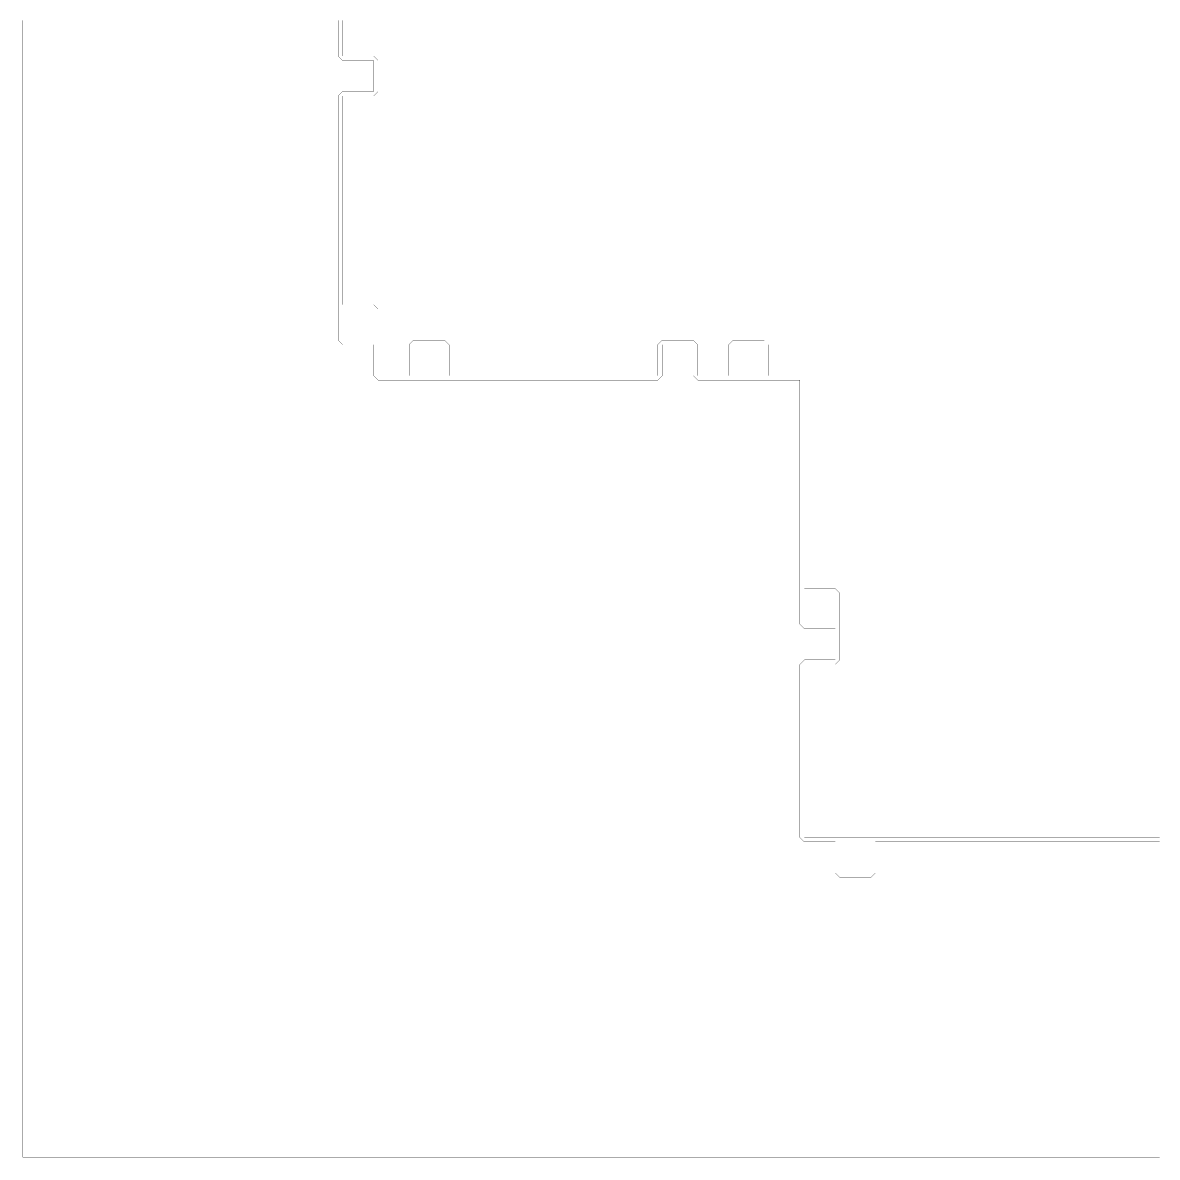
# Model space of a CAD drawing. Header units: metres. Extents: x 0 to 4990, y -4990 to 0.
# Drawn here: x 0 to 2495, y -4990 to -2495 of the extents above; entities that cross this region are included whole.
import ezdxf

# ---------------------------------------------------------------- set-up
doc = ezdxf.new("R2010")
doc.units = ezdxf.units.M
doc.layers.add('conductor', color=1, linetype='Continuous')
doc.layers.add('substrate', color=5, linetype='Continuous')

msp = doc.modelspace()

# ---------------------------------------------------------------- linework, layer by layer
at = {"layer": 'conductor', "const_width": 0.5}
msp.add_lwpolyline([(703.125, -2490.234375), (703.125, -2500), (703.125, -2509.765625), (703.125, -2519.53125), (703.125, -2529.296875), (703.125, -2539.0625), (703.125, -2548.828125), (703.125, -2558.59375), (703.125, -2568.359375), (712.890625, -2568.359375), (722.65625, -2568.359375), (732.421875, -2568.359375), (742.1875, -2568.359375), (751.953125, -2568.359375), (761.71875, -2568.359375), (771.484375, -2568.359375), (781.25, -2578.125), (781.25, -2587.890625), (781.25, -2597.65625), (781.25, -2607.421875), (781.25, -2617.1875), (781.25, -2626.953125), (781.25, -2636.71875), (781.25, -2646.484375), (771.484375, -2656.25), (761.71875, -2656.25), (751.953125, -2656.25), (742.1875, -2656.25), (732.421875, -2656.25), (722.65625, -2656.25), (712.890625, -2656.25), (703.125, -2656.25), (703.125, -2666.015625), (703.125, -2675.78125), (703.125, -2685.546875), (703.125, -2695.3125), (703.125, -2705.078125), (703.125, -2714.84375), (703.125, -2724.609375), (703.125, -2734.375), (703.125, -2744.140625), (703.125, -2753.90625), (703.125, -2763.671875), (703.125, -2773.4375), (703.125, -2783.203125), (703.125, -2792.96875), (703.125, -2802.734375), (703.125, -2812.5), (703.125, -2822.265625), (703.125, -2832.03125), (703.125, -2841.796875), (703.125, -2851.5625), (703.125, -2861.328125), (703.125, -2871.09375), (703.125, -2880.859375), (703.125, -2890.625), (703.125, -2900.390625), (703.125, -2910.15625), (703.125, -2919.921875), (703.125, -2929.6875), (703.125, -2939.453125), (703.125, -2949.21875), (703.125, -2958.984375), (703.125, -2968.75), (703.125, -2978.515625), (703.125, -2988.28125), (703.125, -2998.046875), (703.125, -3007.8125), (703.125, -3017.578125), (703.125, -3027.34375), (703.125, -3037.109375), (703.125, -3046.875), (703.125, -3056.640625), (703.125, -3066.40625), (703.125, -3076.171875), (703.125, -3085.9375), (703.125, -3095.703125), (703.125, -3105.46875), (703.125, -3115.234375), (712.890625, -3115.234375), (722.65625, -3115.234375), (732.421875, -3115.234375), (742.1875, -3115.234375), (751.953125, -3115.234375), (761.71875, -3115.234375), (771.484375, -3115.234375), (781.25, -3125), (781.25, -3134.765625), (781.25, -3144.53125), (781.25, -3154.296875), (781.25, -3164.0625), (781.25, -3173.828125), (781.25, -3183.59375), (781.25, -3193.359375), (781.25, -3203.125), (781.25, -3212.890625), (781.25, -3222.65625), (781.25, -3232.421875), (781.25, -3242.1875), (781.25, -3251.953125), (781.25, -3261.71875), (781.25, -3271.484375), (791.015625, -3271.484375), (800.78125, -3271.484375), (810.546875, -3271.484375), (820.3125, -3271.484375), (830.078125, -3271.484375), (839.84375, -3271.484375), (849.609375, -3271.484375), (849.609375, -3261.71875), (849.609375, -3251.953125), (849.609375, -3242.1875), (849.609375, -3232.421875), (849.609375, -3222.65625), (849.609375, -3212.890625), (849.609375, -3203.125), (859.375, -3193.359375), (869.140625, -3193.359375), (878.90625, -3193.359375), (888.671875, -3193.359375), (898.4375, -3193.359375), (908.203125, -3193.359375), (917.96875, -3193.359375), (927.734375, -3193.359375), (937.5, -3203.125), (937.5, -3212.890625), (937.5, -3222.65625), (937.5, -3232.421875), (937.5, -3242.1875), (937.5, -3251.953125), (937.5, -3261.71875), (937.5, -3271.484375), (947.265625, -3271.484375), (957.03125, -3271.484375), (966.796875, -3271.484375), (976.5625, -3271.484375), (986.328125, -3271.484375), (996.09375, -3271.484375), (1005.859375, -3271.484375), (1015.625, -3271.484375), (1025.390625, -3271.484375), (1035.15625, -3271.484375), (1044.921875, -3271.484375), (1054.6875, -3271.484375), (1064.453125, -3271.484375), (1074.21875, -3271.484375), (1083.984375, -3271.484375), (1093.75, -3271.484375), (1103.515625, -3271.484375), (1113.28125, -3271.484375), (1123.046875, -3271.484375), (1132.8125, -3271.484375), (1142.578125, -3271.484375), (1152.34375, -3271.484375), (1162.109375, -3271.484375), (1171.875, -3271.484375), (1181.640625, -3271.484375), (1191.40625, -3271.484375), (1201.171875, -3271.484375), (1210.9375, -3271.484375), (1220.703125, -3271.484375), (1230.46875, -3271.484375), (1240.234375, -3271.484375), (1250, -3271.484375), (1259.765625, -3271.484375), (1269.53125, -3271.484375), (1279.296875, -3271.484375), (1289.0625, -3271.484375), (1298.828125, -3271.484375), (1308.59375, -3271.484375), (1318.359375, -3271.484375), (1328.125, -3271.484375), (1337.890625, -3271.484375), (1347.65625, -3271.484375), (1357.421875, -3271.484375), (1367.1875, -3271.484375), (1376.953125, -3271.484375), (1386.71875, -3271.484375), (1396.484375, -3271.484375), (1396.484375, -3261.71875), (1396.484375, -3251.953125), (1396.484375, -3242.1875), (1396.484375, -3232.421875), (1396.484375, -3222.65625), (1396.484375, -3212.890625), (1396.484375, -3203.125), (1406.25, -3193.359375), (1416.015625, -3193.359375), (1425.78125, -3193.359375), (1435.546875, -3193.359375), (1445.3125, -3193.359375), (1455.078125, -3193.359375), (1464.84375, -3193.359375), (1474.609375, -3193.359375), (1484.375, -3203.125), (1484.375, -3212.890625), (1484.375, -3222.65625), (1484.375, -3232.421875), (1484.375, -3242.1875), (1484.375, -3251.953125), (1484.375, -3261.71875), (1484.375, -3271.484375), (1494.140625, -3271.484375), (1503.90625, -3271.484375), (1513.671875, -3271.484375), (1523.4375, -3271.484375), (1533.203125, -3271.484375), (1542.96875, -3271.484375), (1552.734375, -3271.484375), (1552.734375, -3261.71875), (1552.734375, -3251.953125), (1552.734375, -3242.1875), (1552.734375, -3232.421875), (1552.734375, -3222.65625), (1552.734375, -3212.890625), (1552.734375, -3203.125), (1562.5, -3193.359375), (1572.265625, -3193.359375), (1582.03125, -3193.359375), (1591.796875, -3193.359375), (1601.5625, -3193.359375), (1611.328125, -3193.359375), (1621.09375, -3193.359375), (1630.859375, -3193.359375), (1640.625, -3203.125), (1640.625, -3212.890625), (1640.625, -3222.65625), (1640.625, -3232.421875), (1640.625, -3242.1875), (1640.625, -3251.953125), (1640.625, -3261.71875), (1640.625, -3271.484375), (1650.390625, -3271.484375), (1660.15625, -3271.484375), (1669.921875, -3271.484375), (1679.6875, -3271.484375), (1689.453125, -3271.484375), (1699.21875, -3271.484375), (1708.984375, -3271.484375), (1718.75, -3281.25), (1718.75, -3291.015625), (1718.75, -3300.78125), (1718.75, -3310.546875), (1718.75, -3320.3125), (1718.75, -3330.078125), (1718.75, -3339.84375), (1718.75, -3349.609375), (1718.75, -3359.375), (1718.75, -3369.140625), (1718.75, -3378.90625), (1718.75, -3388.671875), (1718.75, -3398.4375), (1718.75, -3408.203125), (1718.75, -3417.96875), (1718.75, -3427.734375), (1718.75, -3437.5), (1718.75, -3447.265625), (1718.75, -3457.03125), (1718.75, -3466.796875), (1718.75, -3476.5625), (1718.75, -3486.328125), (1718.75, -3496.09375), (1718.75, -3505.859375), (1718.75, -3515.625), (1718.75, -3525.390625), (1718.75, -3535.15625), (1718.75, -3544.921875), (1718.75, -3554.6875), (1718.75, -3564.453125), (1718.75, -3574.21875), (1718.75, -3583.984375), (1718.75, -3593.75), (1718.75, -3603.515625), (1718.75, -3613.28125), (1718.75, -3623.046875), (1718.75, -3632.8125), (1718.75, -3642.578125), (1718.75, -3652.34375), (1718.75, -3662.109375), (1718.75, -3671.875), (1718.75, -3681.640625), (1718.75, -3691.40625), (1718.75, -3701.171875), (1718.75, -3710.9375), (1718.75, -3720.703125), (1718.75, -3730.46875), (1718.75, -3740.234375), (1728.515625, -3740.234375), (1738.28125, -3740.234375), (1748.046875, -3740.234375), (1757.8125, -3740.234375), (1767.578125, -3740.234375), (1777.34375, -3740.234375), (1787.109375, -3740.234375), (1796.875, -3750), (1796.875, -3759.765625), (1796.875, -3769.53125), (1796.875, -3779.296875), (1796.875, -3789.0625), (1796.875, -3798.828125), (1796.875, -3808.59375), (1796.875, -3818.359375), (1796.875, -3828.125), (1796.875, -3837.890625), (1796.875, -3847.65625), (1796.875, -3857.421875), (1796.875, -3867.1875), (1796.875, -3876.953125), (1796.875, -3886.71875), (1796.875, -3896.484375), (1787.109375, -3906.25), (1777.34375, -3906.25), (1767.578125, -3906.25), (1757.8125, -3906.25), (1748.046875, -3906.25), (1738.28125, -3906.25), (1728.515625, -3906.25), (1718.75, -3906.25), (1718.75, -3916.015625), (1718.75, -3925.78125), (1718.75, -3935.546875), (1718.75, -3945.3125), (1718.75, -3955.078125), (1718.75, -3964.84375), (1718.75, -3974.609375), (1718.75, -3984.375), (1718.75, -3994.140625), (1718.75, -4003.90625), (1718.75, -4013.671875), (1718.75, -4023.4375), (1718.75, -4033.203125), (1718.75, -4042.96875), (1718.75, -4052.734375), (1718.75, -4062.5), (1718.75, -4072.265625), (1718.75, -4082.03125), (1718.75, -4091.796875), (1718.75, -4101.5625), (1718.75, -4111.328125), (1718.75, -4121.09375), (1718.75, -4130.859375), (1718.75, -4140.625), (1718.75, -4150.390625), (1718.75, -4160.15625), (1718.75, -4169.921875), (1718.75, -4179.6875), (1718.75, -4189.453125), (1718.75, -4199.21875), (1718.75, -4208.984375), (1718.75, -4218.75), (1718.75, -4228.515625), (1718.75, -4238.28125), (1718.75, -4248.046875), (1718.75, -4257.8125), (1718.75, -4267.578125), (1718.75, -4277.34375), (1718.75, -4287.109375), (1728.515625, -4287.109375), (1738.28125, -4287.109375), (1748.046875, -4287.109375), (1757.8125, -4287.109375), (1767.578125, -4287.109375), (1777.34375, -4287.109375), (1787.109375, -4287.109375), (1796.875, -4287.109375), (1806.640625, -4287.109375), (1816.40625, -4287.109375), (1826.171875, -4287.109375), (1835.9375, -4287.109375), (1845.703125, -4287.109375), (1855.46875, -4287.109375), (1865.234375, -4287.109375), (1875, -4287.109375), (1884.765625, -4287.109375), (1894.53125, -4287.109375), (1904.296875, -4287.109375), (1914.0625, -4287.109375), (1923.828125, -4287.109375), (1933.59375, -4287.109375), (1943.359375, -4287.109375), (1953.125, -4287.109375), (1962.890625, -4287.109375), (1972.65625, -4287.109375), (1982.421875, -4287.109375), (1992.1875, -4287.109375), (2001.953125, -4287.109375), (2011.71875, -4287.109375), (2021.484375, -4287.109375), (2031.25, -4287.109375), (2041.015625, -4287.109375), (2050.78125, -4287.109375), (2060.546875, -4287.109375), (2070.3125, -4287.109375), (2080.078125, -4287.109375), (2089.84375, -4287.109375), (2099.609375, -4287.109375), (2109.375, -4287.109375), (2119.140625, -4287.109375), (2128.90625, -4287.109375), (2138.671875, -4287.109375), (2148.4375, -4287.109375), (2158.203125, -4287.109375), (2167.96875, -4287.109375), (2177.734375, -4287.109375), (2187.5, -4287.109375), (2197.265625, -4287.109375), (2207.03125, -4287.109375), (2216.796875, -4287.109375), (2226.5625, -4287.109375), (2236.328125, -4287.109375), (2246.09375, -4287.109375), (2255.859375, -4287.109375), (2265.625, -4287.109375), (2275.390625, -4287.109375), (2285.15625, -4287.109375), (2294.921875, -4287.109375), (2304.6875, -4287.109375), (2314.453125, -4287.109375), (2324.21875, -4287.109375), (2333.984375, -4287.109375), (2343.75, -4287.109375), (2353.515625, -4287.109375), (2363.28125, -4287.109375), (2373.046875, -4287.109375), (2382.8125, -4287.109375), (2392.578125, -4287.109375), (2402.34375, -4287.109375), (2412.109375, -4287.109375), (2421.875, -4287.109375), (2431.640625, -4287.109375), (2441.40625, -4287.109375), (2451.171875, -4287.109375), (2460.9375, -4287.109375), (2470.703125, -4287.109375), (2480.46875, -4287.109375), (2490.234375, -4287.109375), (2500, -4287.109375)], dxfattribs=at)
at = {"layer": 'substrate', "const_width": 0.5}
for points in [[(0, -2490.234375), (0, -2500), (0, -2509.765625), (0, -2519.53125), (0, -2529.296875), (0, -2539.0625), (0, -2548.828125), (0, -2558.59375), (0, -2568.359375), (0, -2578.125), (0, -2587.890625), (0, -2597.65625), (0, -2607.421875), (0, -2617.1875), (0, -2626.953125), (0, -2636.71875), (0, -2646.484375), (0, -2656.25), (0, -2666.015625), (0, -2675.78125), (0, -2685.546875), (0, -2695.3125), (0, -2705.078125), (0, -2714.84375), (0, -2724.609375), (0, -2734.375), (0, -2744.140625), (0, -2753.90625), (0, -2763.671875), (0, -2773.4375), (0, -2783.203125), (0, -2792.96875), (0, -2802.734375), (0, -2812.5), (0, -2822.265625), (0, -2832.03125), (0, -2841.796875), (0, -2851.5625), (0, -2861.328125), (0, -2871.09375), (0, -2880.859375), (0, -2890.625), (0, -2900.390625), (0, -2910.15625), (0, -2919.921875), (0, -2929.6875), (0, -2939.453125), (0, -2949.21875), (0, -2958.984375), (0, -2968.75), (0, -2978.515625), (0, -2988.28125), (0, -2998.046875), (0, -3007.8125), (0, -3017.578125), (0, -3027.34375), (0, -3037.109375), (0, -3046.875), (0, -3056.640625), (0, -3066.40625), (0, -3076.171875), (0, -3085.9375), (0, -3095.703125), (0, -3105.46875), (0, -3115.234375), (0, -3125), (0, -3134.765625), (0, -3144.53125), (0, -3154.296875), (0, -3164.0625), (0, -3173.828125), (0, -3183.59375), (0, -3193.359375), (0, -3203.125), (0, -3212.890625), (0, -3222.65625), (0, -3232.421875), (0, -3242.1875), (0, -3251.953125), (0, -3261.71875), (0, -3271.484375), (0, -3281.25), (0, -3291.015625), (0, -3300.78125), (0, -3310.546875), (0, -3320.3125), (0, -3330.078125), (0, -3339.84375), (0, -3349.609375), (0, -3359.375), (0, -3369.140625), (0, -3378.90625), (0, -3388.671875), (0, -3398.4375), (0, -3408.203125), (0, -3417.96875), (0, -3427.734375), (0, -3437.5), (0, -3447.265625), (0, -3457.03125), (0, -3466.796875), (0, -3476.5625), (0, -3486.328125), (0, -3496.09375), (0, -3505.859375), (0, -3515.625), (0, -3525.390625), (0, -3535.15625), (0, -3544.921875), (0, -3554.6875), (0, -3564.453125), (0, -3574.21875), (0, -3583.984375), (0, -3593.75), (0, -3603.515625), (0, -3613.28125), (0, -3623.046875), (0, -3632.8125), (0, -3642.578125), (0, -3652.34375), (0, -3662.109375), (0, -3671.875), (0, -3681.640625), (0, -3691.40625), (0, -3701.171875), (0, -3710.9375), (0, -3720.703125), (0, -3730.46875), (0, -3740.234375), (0, -3750), (0, -3759.765625), (0, -3769.53125), (0, -3779.296875), (0, -3789.0625), (0, -3798.828125), (0, -3808.59375), (0, -3818.359375), (0, -3828.125), (0, -3837.890625), (0, -3847.65625), (0, -3857.421875), (0, -3867.1875), (0, -3876.953125), (0, -3886.71875), (0, -3896.484375), (0, -3906.25), (0, -3916.015625), (0, -3925.78125), (0, -3935.546875), (0, -3945.3125), (0, -3955.078125), (0, -3964.84375), (0, -3974.609375), (0, -3984.375), (0, -3994.140625), (0, -4003.90625), (0, -4013.671875), (0, -4023.4375), (0, -4033.203125), (0, -4042.96875), (0, -4052.734375), (0, -4062.5), (0, -4072.265625), (0, -4082.03125), (0, -4091.796875), (0, -4101.5625), (0, -4111.328125), (0, -4121.09375), (0, -4130.859375), (0, -4140.625), (0, -4150.390625), (0, -4160.15625), (0, -4169.921875), (0, -4179.6875), (0, -4189.453125), (0, -4199.21875), (0, -4208.984375), (0, -4218.75), (0, -4228.515625), (0, -4238.28125), (0, -4248.046875), (0, -4257.8125), (0, -4267.578125), (0, -4277.34375), (0, -4287.109375), (0, -4296.875), (0, -4306.640625), (0, -4316.40625), (0, -4326.171875), (0, -4335.9375), (0, -4345.703125), (0, -4355.46875), (0, -4365.234375), (0, -4375), (0, -4384.765625), (0, -4394.53125), (0, -4404.296875), (0, -4414.0625), (0, -4423.828125), (0, -4433.59375), (0, -4443.359375), (0, -4453.125), (0, -4462.890625), (0, -4472.65625), (0, -4482.421875), (0, -4492.1875), (0, -4501.953125), (0, -4511.71875), (0, -4521.484375), (0, -4531.25), (0, -4541.015625), (0, -4550.78125), (0, -4560.546875), (0, -4570.3125), (0, -4580.078125), (0, -4589.84375), (0, -4599.609375), (0, -4609.375), (0, -4619.140625), (0, -4628.90625), (0, -4638.671875), (0, -4648.4375), (0, -4658.203125), (0, -4667.96875), (0, -4677.734375), (0, -4687.5), (0, -4697.265625), (0, -4707.03125), (0, -4716.796875), (0, -4726.5625), (0, -4736.328125), (0, -4746.09375), (0, -4755.859375), (0, -4765.625), (0, -4775.390625), (0, -4785.15625), (0, -4794.921875), (0, -4804.6875), (0, -4814.453125), (0, -4824.21875), (0, -4833.984375), (0, -4843.75), (0, -4853.515625), (0, -4863.28125), (0, -4873.046875), (0, -4882.8125), (0, -4892.578125), (0, -4902.34375), (0, -4912.109375), (0, -4921.875), (0, -4931.640625), (0, -4941.40625), (0, -4951.171875), (0, -4960.9375), (0, -4970.703125), (0, -4980.46875), (0, -4990.234375), (9.765625, -4990.234375), (19.53125, -4990.234375), (29.296875, -4990.234375), (39.0625, -4990.234375), (48.828125, -4990.234375), (58.59375, -4990.234375), (68.359375, -4990.234375), (78.125, -4990.234375), (87.890625, -4990.234375), (97.65625, -4990.234375), (107.421875, -4990.234375), (117.1875, -4990.234375), (126.953125, -4990.234375), (136.71875, -4990.234375), (146.484375, -4990.234375), (156.25, -4990.234375), (166.015625, -4990.234375), (175.78125, -4990.234375), (185.546875, -4990.234375), (195.3125, -4990.234375), (205.078125, -4990.234375), (214.84375, -4990.234375), (224.609375, -4990.234375), (234.375, -4990.234375), (244.140625, -4990.234375), (253.90625, -4990.234375), (263.671875, -4990.234375), (273.4375, -4990.234375), (283.203125, -4990.234375), (292.96875, -4990.234375), (302.734375, -4990.234375), (312.5, -4990.234375), (322.265625, -4990.234375), (332.03125, -4990.234375), (341.796875, -4990.234375), (351.5625, -4990.234375), (361.328125, -4990.234375), (371.09375, -4990.234375), (380.859375, -4990.234375), (390.625, -4990.234375), (400.390625, -4990.234375), (410.15625, -4990.234375), (419.921875, -4990.234375), (429.6875, -4990.234375), (439.453125, -4990.234375), (449.21875, -4990.234375), (458.984375, -4990.234375), (468.75, -4990.234375), (478.515625, -4990.234375), (488.28125, -4990.234375), (498.046875, -4990.234375), (507.8125, -4990.234375), (517.578125, -4990.234375), (527.34375, -4990.234375), (537.109375, -4990.234375), (546.875, -4990.234375), (556.640625, -4990.234375), (566.40625, -4990.234375), (576.171875, -4990.234375), (585.9375, -4990.234375), (595.703125, -4990.234375), (605.46875, -4990.234375), (615.234375, -4990.234375), (625, -4990.234375), (634.765625, -4990.234375), (644.53125, -4990.234375), (654.296875, -4990.234375), (664.0625, -4990.234375), (673.828125, -4990.234375), (683.59375, -4990.234375), (693.359375, -4990.234375), (703.125, -4990.234375), (712.890625, -4990.234375), (722.65625, -4990.234375), (732.421875, -4990.234375), (742.1875, -4990.234375), (751.953125, -4990.234375), (761.71875, -4990.234375), (771.484375, -4990.234375), (781.25, -4990.234375), (791.015625, -4990.234375), (800.78125, -4990.234375), (810.546875, -4990.234375), (820.3125, -4990.234375), (830.078125, -4990.234375), (839.84375, -4990.234375), (849.609375, -4990.234375), (859.375, -4990.234375), (869.140625, -4990.234375), (878.90625, -4990.234375), (888.671875, -4990.234375), (898.4375, -4990.234375), (908.203125, -4990.234375), (917.96875, -4990.234375), (927.734375, -4990.234375), (937.5, -4990.234375), (947.265625, -4990.234375), (957.03125, -4990.234375), (966.796875, -4990.234375), (976.5625, -4990.234375), (986.328125, -4990.234375), (996.09375, -4990.234375), (1005.859375, -4990.234375), (1015.625, -4990.234375), (1025.390625, -4990.234375), (1035.15625, -4990.234375), (1044.921875, -4990.234375), (1054.6875, -4990.234375), (1064.453125, -4990.234375), (1074.21875, -4990.234375), (1083.984375, -4990.234375), (1093.75, -4990.234375), (1103.515625, -4990.234375), (1113.28125, -4990.234375), (1123.046875, -4990.234375), (1132.8125, -4990.234375), (1142.578125, -4990.234375), (1152.34375, -4990.234375), (1162.109375, -4990.234375), (1171.875, -4990.234375), (1181.640625, -4990.234375), (1191.40625, -4990.234375), (1201.171875, -4990.234375), (1210.9375, -4990.234375), (1220.703125, -4990.234375), (1230.46875, -4990.234375), (1240.234375, -4990.234375), (1250, -4990.234375), (1259.765625, -4990.234375), (1269.53125, -4990.234375), (1279.296875, -4990.234375), (1289.0625, -4990.234375), (1298.828125, -4990.234375), (1308.59375, -4990.234375), (1318.359375, -4990.234375), (1328.125, -4990.234375), (1337.890625, -4990.234375), (1347.65625, -4990.234375), (1357.421875, -4990.234375), (1367.1875, -4990.234375), (1376.953125, -4990.234375), (1386.71875, -4990.234375), (1396.484375, -4990.234375), (1406.25, -4990.234375), (1416.015625, -4990.234375), (1425.78125, -4990.234375), (1435.546875, -4990.234375), (1445.3125, -4990.234375), (1455.078125, -4990.234375), (1464.84375, -4990.234375), (1474.609375, -4990.234375), (1484.375, -4990.234375), (1494.140625, -4990.234375), (1503.90625, -4990.234375), (1513.671875, -4990.234375), (1523.4375, -4990.234375), (1533.203125, -4990.234375), (1542.96875, -4990.234375), (1552.734375, -4990.234375), (1562.5, -4990.234375), (1572.265625, -4990.234375), (1582.03125, -4990.234375), (1591.796875, -4990.234375), (1601.5625, -4990.234375), (1611.328125, -4990.234375), (1621.09375, -4990.234375), (1630.859375, -4990.234375), (1640.625, -4990.234375), (1650.390625, -4990.234375), (1660.15625, -4990.234375), (1669.921875, -4990.234375), (1679.6875, -4990.234375), (1689.453125, -4990.234375), (1699.21875, -4990.234375), (1708.984375, -4990.234375), (1718.75, -4990.234375), (1728.515625, -4990.234375), (1738.28125, -4990.234375), (1748.046875, -4990.234375), (1757.8125, -4990.234375), (1767.578125, -4990.234375), (1777.34375, -4990.234375), (1787.109375, -4990.234375), (1796.875, -4990.234375), (1806.640625, -4990.234375), (1816.40625, -4990.234375), (1826.171875, -4990.234375), (1835.9375, -4990.234375), (1845.703125, -4990.234375), (1855.46875, -4990.234375), (1865.234375, -4990.234375), (1875, -4990.234375), (1884.765625, -4990.234375), (1894.53125, -4990.234375), (1904.296875, -4990.234375), (1914.0625, -4990.234375), (1923.828125, -4990.234375), (1933.59375, -4990.234375), (1943.359375, -4990.234375), (1953.125, -4990.234375), (1962.890625, -4990.234375), (1972.65625, -4990.234375), (1982.421875, -4990.234375), (1992.1875, -4990.234375), (2001.953125, -4990.234375), (2011.71875, -4990.234375), (2021.484375, -4990.234375), (2031.25, -4990.234375), (2041.015625, -4990.234375), (2050.78125, -4990.234375), (2060.546875, -4990.234375), (2070.3125, -4990.234375), (2080.078125, -4990.234375), (2089.84375, -4990.234375), (2099.609375, -4990.234375), (2109.375, -4990.234375), (2119.140625, -4990.234375), (2128.90625, -4990.234375), (2138.671875, -4990.234375), (2148.4375, -4990.234375), (2158.203125, -4990.234375), (2167.96875, -4990.234375), (2177.734375, -4990.234375), (2187.5, -4990.234375), (2197.265625, -4990.234375), (2207.03125, -4990.234375), (2216.796875, -4990.234375), (2226.5625, -4990.234375), (2236.328125, -4990.234375), (2246.09375, -4990.234375), (2255.859375, -4990.234375), (2265.625, -4990.234375), (2275.390625, -4990.234375), (2285.15625, -4990.234375), (2294.921875, -4990.234375), (2304.6875, -4990.234375), (2314.453125, -4990.234375), (2324.21875, -4990.234375), (2333.984375, -4990.234375), (2343.75, -4990.234375), (2353.515625, -4990.234375), (2363.28125, -4990.234375), (2373.046875, -4990.234375), (2382.8125, -4990.234375), (2392.578125, -4990.234375), (2402.34375, -4990.234375), (2412.109375, -4990.234375), (2421.875, -4990.234375), (2431.640625, -4990.234375), (2441.40625, -4990.234375), (2451.171875, -4990.234375), (2460.9375, -4990.234375), (2470.703125, -4990.234375), (2480.46875, -4990.234375), (2490.234375, -4990.234375), (2500, -4990.234375)], [(2500, -4296.875), (2490.234375, -4296.875), (2480.46875, -4296.875), (2470.703125, -4296.875), (2460.9375, -4296.875), (2451.171875, -4296.875), (2441.40625, -4296.875), (2431.640625, -4296.875), (2421.875, -4296.875), (2412.109375, -4296.875), (2402.34375, -4296.875), (2392.578125, -4296.875), (2382.8125, -4296.875), (2373.046875, -4296.875), (2363.28125, -4296.875), (2353.515625, -4296.875), (2343.75, -4296.875), (2333.984375, -4296.875), (2324.21875, -4296.875), (2314.453125, -4296.875), (2304.6875, -4296.875), (2294.921875, -4296.875), (2285.15625, -4296.875), (2275.390625, -4296.875), (2265.625, -4296.875), (2255.859375, -4296.875), (2246.09375, -4296.875), (2236.328125, -4296.875), (2226.5625, -4296.875), (2216.796875, -4296.875), (2207.03125, -4296.875), (2197.265625, -4296.875), (2187.5, -4296.875), (2177.734375, -4296.875), (2167.96875, -4296.875), (2158.203125, -4296.875), (2148.4375, -4296.875), (2138.671875, -4296.875), (2128.90625, -4296.875), (2119.140625, -4296.875), (2109.375, -4296.875), (2099.609375, -4296.875), (2089.84375, -4296.875), (2080.078125, -4296.875), (2070.3125, -4296.875), (2060.546875, -4296.875), (2050.78125, -4296.875), (2041.015625, -4296.875), (2031.25, -4296.875), (2021.484375, -4296.875), (2011.71875, -4296.875), (2001.953125, -4296.875), (1992.1875, -4296.875), (1982.421875, -4296.875), (1972.65625, -4296.875), (1962.890625, -4296.875), (1953.125, -4296.875), (1943.359375, -4296.875), (1933.59375, -4296.875), (1923.828125, -4296.875), (1914.0625, -4296.875), (1904.296875, -4296.875), (1894.53125, -4296.875), (1884.765625, -4296.875), (1875, -4296.875), (1875, -4306.640625), (1875, -4316.40625), (1875, -4326.171875), (1875, -4335.9375), (1875, -4345.703125), (1875, -4355.46875), (1875, -4365.234375), (1865.234375, -4375), (1855.46875, -4375), (1845.703125, -4375), (1835.9375, -4375), (1826.171875, -4375), (1816.40625, -4375), (1806.640625, -4375), (1796.875, -4375), (1787.109375, -4365.234375), (1787.109375, -4355.46875), (1787.109375, -4345.703125), (1787.109375, -4335.9375), (1787.109375, -4326.171875), (1787.109375, -4316.40625), (1787.109375, -4306.640625), (1787.109375, -4296.875), (1777.34375, -4296.875), (1767.578125, -4296.875), (1757.8125, -4296.875), (1748.046875, -4296.875), (1738.28125, -4296.875), (1728.515625, -4296.875), (1718.75, -4296.875), (1708.984375, -4287.109375), (1708.984375, -4277.34375), (1708.984375, -4267.578125), (1708.984375, -4257.8125), (1708.984375, -4248.046875), (1708.984375, -4238.28125), (1708.984375, -4228.515625), (1708.984375, -4218.75), (1708.984375, -4208.984375), (1708.984375, -4199.21875), (1708.984375, -4189.453125), (1708.984375, -4179.6875), (1708.984375, -4169.921875), (1708.984375, -4160.15625), (1708.984375, -4150.390625), (1708.984375, -4140.625), (1708.984375, -4130.859375), (1708.984375, -4121.09375), (1708.984375, -4111.328125), (1708.984375, -4101.5625), (1708.984375, -4091.796875), (1708.984375, -4082.03125), (1708.984375, -4072.265625), (1708.984375, -4062.5), (1708.984375, -4052.734375), (1708.984375, -4042.96875), (1708.984375, -4033.203125), (1708.984375, -4023.4375), (1708.984375, -4013.671875), (1708.984375, -4003.90625), (1708.984375, -3994.140625), (1708.984375, -3984.375), (1708.984375, -3974.609375), (1708.984375, -3964.84375), (1708.984375, -3955.078125), (1708.984375, -3945.3125), (1708.984375, -3935.546875), (1708.984375, -3925.78125), (1708.984375, -3916.015625), (1708.984375, -3906.25), (1718.75, -3896.484375), (1728.515625, -3896.484375), (1738.28125, -3896.484375), (1748.046875, -3896.484375), (1757.8125, -3896.484375), (1767.578125, -3896.484375), (1777.34375, -3896.484375), (1787.109375, -3896.484375), (1787.109375, -3886.71875), (1787.109375, -3876.953125), (1787.109375, -3867.1875), (1787.109375, -3857.421875), (1787.109375, -3847.65625), (1787.109375, -3837.890625), (1787.109375, -3828.125), (1777.34375, -3828.125), (1767.578125, -3828.125), (1757.8125, -3828.125), (1748.046875, -3828.125), (1738.28125, -3828.125), (1728.515625, -3828.125), (1718.75, -3828.125), (1708.984375, -3818.359375), (1708.984375, -3808.59375), (1708.984375, -3798.828125), (1708.984375, -3789.0625), (1708.984375, -3779.296875), (1708.984375, -3769.53125), (1708.984375, -3759.765625), (1708.984375, -3750), (1708.984375, -3740.234375), (1708.984375, -3730.46875), (1708.984375, -3720.703125), (1708.984375, -3710.9375), (1708.984375, -3701.171875), (1708.984375, -3691.40625), (1708.984375, -3681.640625), (1708.984375, -3671.875), (1708.984375, -3662.109375), (1708.984375, -3652.34375), (1708.984375, -3642.578125), (1708.984375, -3632.8125), (1708.984375, -3623.046875), (1708.984375, -3613.28125), (1708.984375, -3603.515625), (1708.984375, -3593.75), (1708.984375, -3583.984375), (1708.984375, -3574.21875), (1708.984375, -3564.453125), (1708.984375, -3554.6875), (1708.984375, -3544.921875), (1708.984375, -3535.15625), (1708.984375, -3525.390625), (1708.984375, -3515.625), (1708.984375, -3505.859375), (1708.984375, -3496.09375), (1708.984375, -3486.328125), (1708.984375, -3476.5625), (1708.984375, -3466.796875), (1708.984375, -3457.03125), (1708.984375, -3447.265625), (1708.984375, -3437.5), (1708.984375, -3427.734375), (1708.984375, -3417.96875), (1708.984375, -3408.203125), (1708.984375, -3398.4375), (1708.984375, -3388.671875), (1708.984375, -3378.90625), (1708.984375, -3369.140625), (1708.984375, -3359.375), (1708.984375, -3349.609375), (1708.984375, -3339.84375), (1708.984375, -3330.078125), (1708.984375, -3320.3125), (1708.984375, -3310.546875), (1708.984375, -3300.78125), (1708.984375, -3291.015625), (1708.984375, -3281.25), (1699.21875, -3281.25), (1689.453125, -3281.25), (1679.6875, -3281.25), (1669.921875, -3281.25), (1660.15625, -3281.25), (1650.390625, -3281.25), (1640.625, -3281.25), (1630.859375, -3281.25), (1621.09375, -3281.25), (1611.328125, -3281.25), (1601.5625, -3281.25), (1591.796875, -3281.25), (1582.03125, -3281.25), (1572.265625, -3281.25), (1562.5, -3281.25), (1552.734375, -3281.25), (1542.96875, -3281.25), (1533.203125, -3281.25), (1523.4375, -3281.25), (1513.671875, -3281.25), (1503.90625, -3281.25), (1494.140625, -3281.25), (1484.375, -3281.25), (1474.609375, -3271.484375), (1474.609375, -3261.71875), (1474.609375, -3251.953125), (1474.609375, -3242.1875), (1474.609375, -3232.421875), (1474.609375, -3222.65625), (1474.609375, -3212.890625), (1474.609375, -3203.125), (1464.84375, -3203.125), (1455.078125, -3203.125), (1445.3125, -3203.125), (1435.546875, -3203.125), (1425.78125, -3203.125), (1416.015625, -3203.125), (1406.25, -3203.125), (1406.25, -3212.890625), (1406.25, -3222.65625), (1406.25, -3232.421875), (1406.25, -3242.1875), (1406.25, -3251.953125), (1406.25, -3261.71875), (1406.25, -3271.484375), (1396.484375, -3281.25), (1386.71875, -3281.25), (1376.953125, -3281.25), (1367.1875, -3281.25), (1357.421875, -3281.25), (1347.65625, -3281.25), (1337.890625, -3281.25), (1328.125, -3281.25), (1318.359375, -3281.25), (1308.59375, -3281.25), (1298.828125, -3281.25), (1289.0625, -3281.25), (1279.296875, -3281.25), (1269.53125, -3281.25), (1259.765625, -3281.25), (1250, -3281.25), (1240.234375, -3281.25), (1230.46875, -3281.25), (1220.703125, -3281.25), (1210.9375, -3281.25), (1201.171875, -3281.25), (1191.40625, -3281.25), (1181.640625, -3281.25), (1171.875, -3281.25), (1162.109375, -3281.25), (1152.34375, -3281.25), (1142.578125, -3281.25), (1132.8125, -3281.25), (1123.046875, -3281.25), (1113.28125, -3281.25), (1103.515625, -3281.25), (1093.75, -3281.25), (1083.984375, -3281.25), (1074.21875, -3281.25), (1064.453125, -3281.25), (1054.6875, -3281.25), (1044.921875, -3281.25), (1035.15625, -3281.25), (1025.390625, -3281.25), (1015.625, -3281.25), (1005.859375, -3281.25), (996.09375, -3281.25), (986.328125, -3281.25), (976.5625, -3281.25), (966.796875, -3281.25), (957.03125, -3281.25), (947.265625, -3281.25), (937.5, -3281.25), (927.734375, -3281.25), (917.96875, -3281.25), (908.203125, -3281.25), (898.4375, -3281.25), (888.671875, -3281.25), (878.90625, -3281.25), (869.140625, -3281.25), (859.375, -3281.25), (849.609375, -3281.25), (839.84375, -3281.25), (830.078125, -3281.25), (820.3125, -3281.25), (810.546875, -3281.25), (800.78125, -3281.25), (791.015625, -3281.25), (781.25, -3281.25), (771.484375, -3271.484375), (771.484375, -3261.71875), (771.484375, -3251.953125), (771.484375, -3242.1875), (771.484375, -3232.421875), (771.484375, -3222.65625), (771.484375, -3212.890625), (771.484375, -3203.125), (761.71875, -3203.125), (751.953125, -3203.125), (742.1875, -3203.125), (732.421875, -3203.125), (722.65625, -3203.125), (712.890625, -3203.125), (703.125, -3203.125), (693.359375, -3193.359375), (693.359375, -3183.59375), (693.359375, -3173.828125), (693.359375, -3164.0625), (693.359375, -3154.296875), (693.359375, -3144.53125), (693.359375, -3134.765625), (693.359375, -3125), (693.359375, -3115.234375), (693.359375, -3105.46875), (693.359375, -3095.703125), (693.359375, -3085.9375), (693.359375, -3076.171875), (693.359375, -3066.40625), (693.359375, -3056.640625), (693.359375, -3046.875), (693.359375, -3037.109375), (693.359375, -3027.34375), (693.359375, -3017.578125), (693.359375, -3007.8125), (693.359375, -2998.046875), (693.359375, -2988.28125), (693.359375, -2978.515625), (693.359375, -2968.75), (693.359375, -2958.984375), (693.359375, -2949.21875), (693.359375, -2939.453125), (693.359375, -2929.6875), (693.359375, -2919.921875), (693.359375, -2910.15625), (693.359375, -2900.390625), (693.359375, -2890.625), (693.359375, -2880.859375), (693.359375, -2871.09375), (693.359375, -2861.328125), (693.359375, -2851.5625), (693.359375, -2841.796875), (693.359375, -2832.03125), (693.359375, -2822.265625), (693.359375, -2812.5), (693.359375, -2802.734375), (693.359375, -2792.96875), (693.359375, -2783.203125), (693.359375, -2773.4375), (693.359375, -2763.671875), (693.359375, -2753.90625), (693.359375, -2744.140625), (693.359375, -2734.375), (693.359375, -2724.609375), (693.359375, -2714.84375), (693.359375, -2705.078125), (693.359375, -2695.3125), (693.359375, -2685.546875), (693.359375, -2675.78125), (693.359375, -2666.015625), (693.359375, -2656.25), (703.125, -2646.484375), (712.890625, -2646.484375), (722.65625, -2646.484375), (732.421875, -2646.484375), (742.1875, -2646.484375), (751.953125, -2646.484375), (761.71875, -2646.484375), (771.484375, -2646.484375), (771.484375, -2636.71875), (771.484375, -2626.953125), (771.484375, -2617.1875), (771.484375, -2607.421875), (771.484375, -2597.65625), (771.484375, -2587.890625), (771.484375, -2578.125), (761.71875, -2578.125), (751.953125, -2578.125), (742.1875, -2578.125), (732.421875, -2578.125), (722.65625, -2578.125), (712.890625, -2578.125), (703.125, -2578.125), (693.359375, -2568.359375), (693.359375, -2558.59375), (693.359375, -2548.828125), (693.359375, -2539.0625), (693.359375, -2529.296875), (693.359375, -2519.53125), (693.359375, -2509.765625), (693.359375, -2500), (693.359375, -2490.234375)]]:
    msp.add_lwpolyline(points, dxfattribs=at)

doc.saveas('drawing.dxf')
